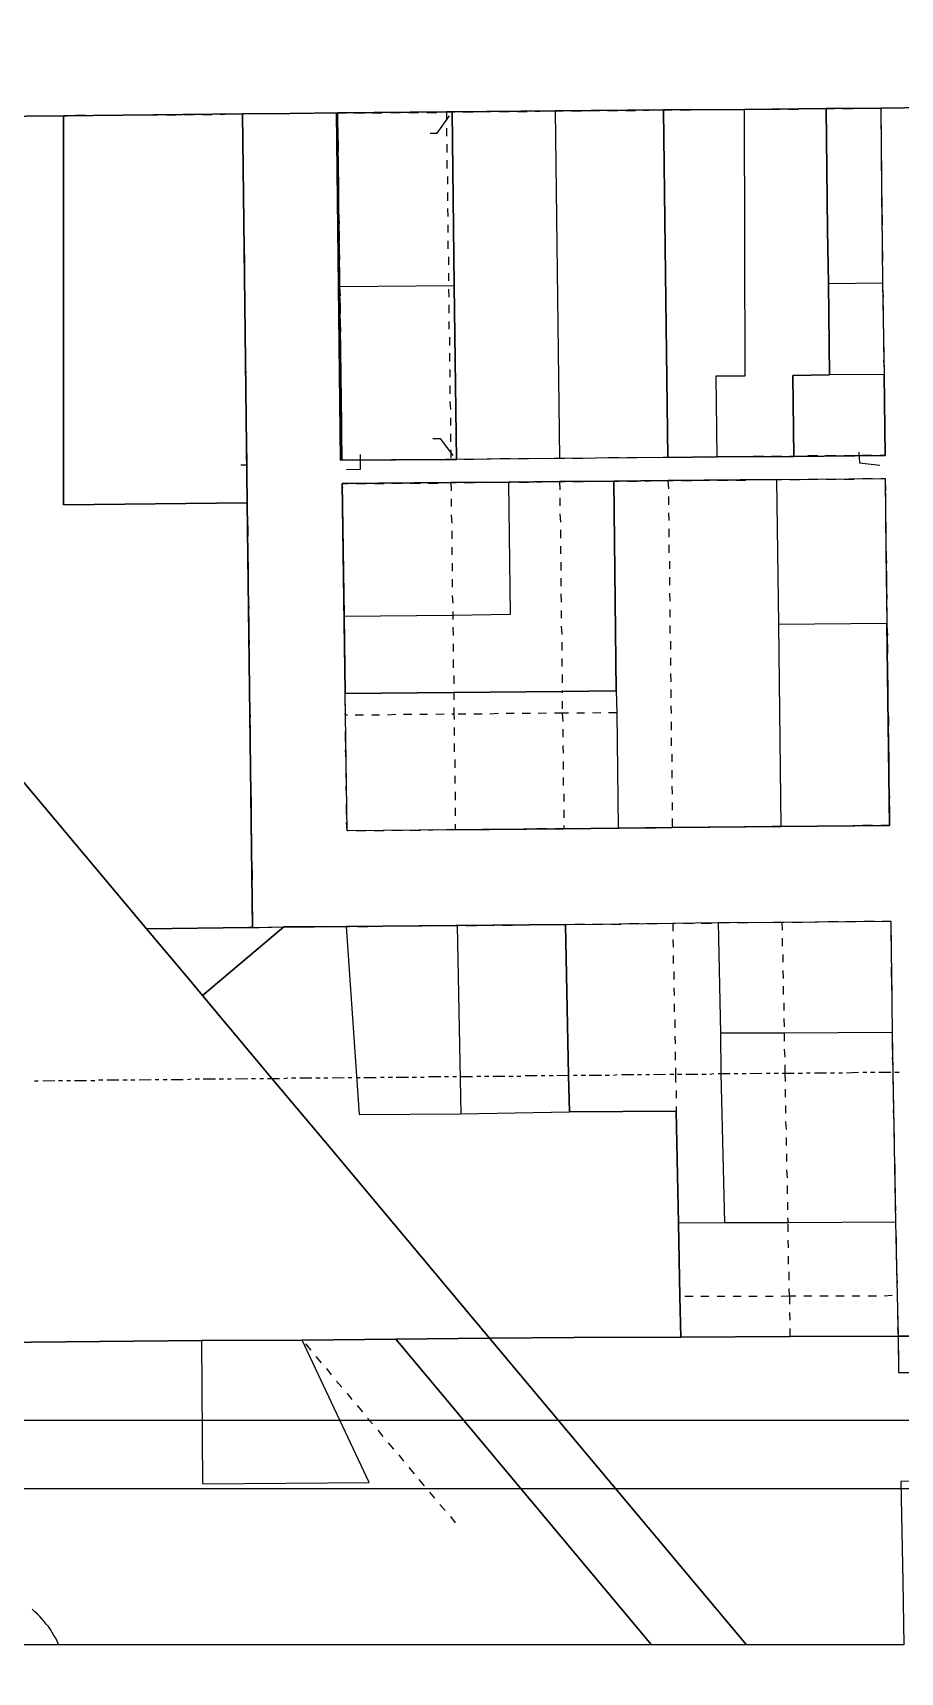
# Model space of a CAD drawing. Extents: x -8 to 2448, y 177 to 3185.
# Drawn here: x 1352 to 1783, y 716 to 1531 of the extents above; entities that cross this region are included whole.
import ezdxf

# ---------------------------------------------------------------- set-up
doc = ezdxf.new("R2010")
doc.units = 0
doc.layers.add('Cadastral_Map', color=7, linetype='CONTINUOUS')

msp = doc.modelspace()

# ---------------------------------------------------------------- linework, layer by layer
at = {"layer": 'Cadastral_Map', "color": 7}
for points in [[(103.92227, 1957.2105), (103.92227, 3073.2165), (2335.9709, 3073.2165), (2335.9709, 841.20452), (103.92227, 841.20452), (103.92227, 1957.2105)], [(1797.1592, 1494.248), (1773.3987, 1494.008), (1746.2781, 1493.768), (1705.7172, 1493.288), (1665.3963, 1493.048), (1611.3951, 1492.568), (1560.274, 1492.088), (1557.394, 1492.088), (1503.3928, 1491.608), (1479.6322, 1491.368), (1455.8717, 1491.128), (1366.8298, 1490.168), (1293.1482, 1489.448)], [(1505.0728, 1362.0073), (1504.3528, 1405.2075), (1503.3928, 1491.608), (1557.394, 1492.088), (1560.274, 1492.088), (1611.3951, 1492.568), (1665.3963, 1493.048), (1705.7172, 1493.288), (1746.2781, 1493.768), (1773.3987, 1494.008), (1774.3587, 1406.8876), (1775.0787, 1361.5273), (1775.5587, 1321.2071), (1730.1977, 1320.7271), (1692.0369, 1320.4871), (1667.5564, 1320.2471), (1613.5552, 1319.7671), (1562.4341, 1319.2871), (1559.554, 1319.2871), (1505.5528, 1318.8071), (1505.0728, 1362.0073)], [(1665.3963, 1493.048), (1611.3951, 1492.568), (1560.274, 1492.088)], [(1611.3951, 1492.568), (1613.5552, 1319.7671)], [(1705.7172, 1493.288), (1665.3963, 1493.048)], [(1665.3963, 1493.048), (1666.1163, 1424.8877), (1667.5564, 1320.2471)], [(1692.0369, 1320.4871), (1691.5569, 1360.8073), (1705.9572, 1360.8073), (1705.7172, 1493.288)], [(1746.2781, 1493.768), (1705.7172, 1493.288)], [(1746.2781, 1493.768), (1773.3987, 1494.008), (1774.3587, 1406.8876), (1775.0787, 1361.5273)], [(1746.2781, 1493.768), (1746.9981, 1433.5277), (1747.4781, 1406.6476)], [(1293.1482, 1489.448), (1366.8298, 1490.168), (1455.8717, 1491.128), (1456.8318, 1410.2476), (1458.2718, 1297.687), (1460.9118, 1086.4858), (1476.5122, 1086.7258), (1484.1923, 1086.7258), (1491.6325, 1086.7258), (1507.4729, 1086.9658), (1562.194, 1087.4458), (1562.6741, 1087.4458), (1616.6752, 1087.9258), (1669.9564, 1088.6458), (1692.5169, 1088.8858), (1724.1976, 1089.1259), (1778.4388, 1089.6059), (1779.1588, 1034.1656), (1779.3988, 1014.4855)], [(1293.1482, 1489.448), (1366.8298, 1490.168)], [(1366.8298, 1490.168), (1455.8717, 1491.128), (1456.8318, 1410.2476), (1458.2718, 1297.687)], [(1366.8298, 1490.168), (1366.8298, 1296.727), (1458.2718, 1297.687)], [(1559.554, 1319.2871), (1505.5528, 1318.8071), (1504.3528, 1405.2075), (1503.3928, 1491.608), (1557.394, 1492.088)], [(1549.2338, 1481.528), (1552.8339, 1481.528), (1558.834, 1490.168)], [(1560.274, 1492.088), (1557.394, 1492.088)], [(1557.394, 1492.088), (1557.394, 1488.008)], [(1560.274, 1492.088), (1561.234, 1405.6876), (1562.4341, 1319.2871)], [(1557.394, 1483.928), (1557.394, 1480.0879)], [(1557.634, 1476.0079), (1557.634, 1471.9279)], [(1557.634, 1468.0879), (1557.634, 1464.0079)], [(1557.874, 1459.9278), (1557.874, 1456.0878)], [(1557.874, 1452.0078), (1557.874, 1447.9278)], [(1557.874, 1444.0878), (1558.114, 1440.0077)], [(1558.114, 1435.9277), (1558.114, 1432.0877)], [(1558.114, 1428.0077), (1558.114, 1423.9276)], [(1558.354, 1420.0876), (1558.354, 1416.0076)], [(1558.354, 1411.9276), (1558.354, 1408.0876)], [(1504.3528, 1405.2075), (1561.234, 1405.6876)], [(1558.354, 1404.0075), (1558.594, 1399.9275)], [(1774.3587, 1406.8876), (1747.4781, 1406.6476)], [(1747.4781, 1406.6476), (1747.9581, 1361.2873)], [(1558.594, 1396.0875), (1558.594, 1392.0075)], [(1558.594, 1387.9275), (1558.594, 1384.0874)], [(1558.834, 1380.0074), (1558.834, 1375.9274)], [(1558.834, 1372.0874), (1558.834, 1368.0073)], [(1559.074, 1363.9273), (1559.074, 1360.0873)], [(1559.074, 1356.0073), (1559.074, 1351.9273)], [(1730.1977, 1320.7271), (1729.7177, 1361.0473), (1747.9581, 1361.2873)], [(1730.1977, 1320.7271), (1775.5587, 1321.2071), (1775.0787, 1361.5273)], [(1775.0787, 1361.5273), (1747.9581, 1361.2873)], [(1559.074, 1348.0872), (1559.314, 1344.0072)], [(1559.314, 1339.9272), (1559.314, 1336.0872)], [(1550.6738, 1329.6071), (1554.2739, 1329.6071), (1560.514, 1321.2071)], [(1559.314, 1332.0072), (1559.314, 1327.9271)], [(1507.7129, 1314.2471), (1514.673, 1314.4871), (1514.673, 1321.6871)], [(1559.554, 1324.0871), (1559.554, 1320.0071)], [(1762.5984, 1322.8871), (1762.8384, 1317.6071), (1772.9186, 1316.4071)], [(1458.0318, 1316.4071), (1455.1517, 1316.4071)], [(1562.4341, 1319.2871), (1559.554, 1319.2871)], [(1613.5552, 1319.7671), (1562.4341, 1319.2871)], [(1667.5564, 1320.2471), (1613.5552, 1319.7671)], [(1730.1977, 1320.7271), (1692.0369, 1320.4871), (1667.5564, 1320.2471)], [(1776.0387, 1273.6868), (1776.5187, 1237.6866), (1777.7188, 1137.1261), (1723.7176, 1136.6461), (1669.7164, 1136.1661), (1615.7152, 1135.4461), (1578.9944, 1135.2061), (1561.714, 1134.9661), (1507.9529, 1134.4861), (1507.2329, 1192.0864), (1505.5528, 1307.287), (1559.554, 1307.767), (1613.5552, 1308.247), (1640.6758, 1308.487), (1667.5564, 1308.727), (1721.5575, 1309.207), (1775.5587, 1309.687), (1776.0387, 1273.6868)], [(1505.5528, 1307.287), (1559.554, 1307.767)], [(1506.9929, 1202.8865), (1506.5128, 1241.2867), (1505.5528, 1307.287)], [(1588.3546, 1308.007), (1559.554, 1307.767)], [(1559.554, 1307.767), (1559.794, 1303.687)], [(1613.5552, 1308.247), (1588.3546, 1308.007)], [(1589.3146, 1242.2467), (1588.3546, 1307.527), (1588.3546, 1308.007)], [(1640.6758, 1308.487), (1613.5552, 1308.247)], [(1613.5552, 1308.247), (1613.7952, 1304.167)], [(1667.5564, 1308.727), (1640.6758, 1308.487)], [(1640.6758, 1308.487), (1641.8758, 1204.0865), (1642.1158, 1193.2864)], [(1721.5575, 1309.207), (1667.5564, 1308.727)], [(1667.5564, 1308.727), (1667.7964, 1304.647)], [(1721.5575, 1309.207), (1775.5587, 1309.687), (1776.5187, 1237.6866)], [(1721.5575, 1309.207), (1722.5175, 1237.2066)], [(1458.2718, 1297.687), (1460.9118, 1086.4858)], [(1559.794, 1299.607), (1559.794, 1295.767)], [(1613.7952, 1300.087), (1613.7952, 1296.247)], [(1667.7964, 1300.807), (1667.7964, 1296.727)], [(1559.794, 1291.6869), (1560.034, 1287.6069)], [(1613.7952, 1292.1669), (1614.0352, 1288.0869)], [(1667.7964, 1292.6469), (1668.0364, 1288.8069)], [(1560.034, 1283.7669), (1560.034, 1279.6869)], [(1614.0352, 1284.2469), (1614.0352, 1280.1669)], [(1668.0364, 1284.7269), (1668.0364, 1280.6469)], [(1560.034, 1275.6069), (1560.034, 1271.7668)], [(1614.0352, 1276.0869), (1614.0352, 1272.2468)], [(1668.0364, 1276.8069), (1668.0364, 1272.7268)], [(1560.274, 1267.6868), (1560.274, 1263.6068)], [(1614.2752, 1268.1668), (1614.2752, 1264.0868)], [(1668.2764, 1268.6468), (1668.2764, 1264.8068)], [(1560.274, 1259.7668), (1560.274, 1255.6867)], [(1614.2752, 1260.2468), (1614.2752, 1256.1667)], [(1668.2764, 1260.7268), (1668.2764, 1256.6468)], [(1560.274, 1251.6067), (1560.514, 1247.7667)], [(1614.2752, 1252.3267), (1614.5152, 1248.2467)], [(1668.2764, 1252.8067), (1668.5164, 1248.7267)], [(1506.5128, 1241.2867), (1560.514, 1241.7667), (1589.3146, 1242.2467)], [(1560.514, 1243.6867), (1560.514, 1241.7667), (1560.514, 1239.6067)], [(1614.5152, 1244.1667), (1614.5152, 1240.3267)], [(1668.5164, 1244.6467), (1668.5164, 1240.8067)], [(1560.514, 1235.7666), (1560.754, 1231.6866)], [(1614.5152, 1236.2466), (1614.7552, 1232.1666)], [(1668.5164, 1236.7266), (1668.5164, 1232.6466)], [(1776.5187, 1237.6866), (1722.5175, 1237.2066)], [(1722.5175, 1237.2066), (1723.7176, 1136.6461)], [(1723.7176, 1136.6461), (1777.7188, 1137.1261), (1776.5187, 1237.6866)], [(1560.754, 1227.6066), (1560.754, 1223.7666)], [(1614.7552, 1228.3266), (1614.7552, 1224.2466)], [(1668.7564, 1228.8066), (1668.7564, 1224.7266)], [(1560.754, 1219.6866), (1560.754, 1215.6065)], [(1614.7552, 1220.1666), (1614.7552, 1216.3265)], [(1668.7564, 1220.6466), (1668.7564, 1216.8065)], [(1560.994, 1211.7665), (1560.994, 1207.6865)], [(1614.9952, 1212.2465), (1614.9952, 1208.1665)], [(1668.7564, 1212.7265), (1668.9964, 1208.6465)], [(1560.994, 1203.3665), (1506.9929, 1202.8865)], [(1507.2329, 1192.0864), (1506.9929, 1202.8865)], [(1614.9952, 1203.8465), (1560.994, 1203.3665)], [(1560.994, 1203.6065), (1560.994, 1203.3665)], [(1560.994, 1203.3665), (1560.994, 1199.7664)], [(1614.9952, 1204.3265), (1614.9952, 1203.8465)], [(1641.8758, 1204.0865), (1614.9952, 1203.8465)], [(1614.9952, 1203.8465), (1614.9952, 1203.1265)], [(1614.9952, 1199.0464), (1614.9952, 1195.2064)], [(1668.9964, 1204.8065), (1668.9964, 1200.7265)], [(1561.714, 1134.9661), (1507.9529, 1134.4861), (1507.2329, 1192.0864)], [(1508.1929, 1192.0864), (1507.2329, 1192.0864)], [(1516.1131, 1192.0864), (1512.033, 1192.0864)], [(1524.0332, 1192.0864), (1520.1931, 1192.0864)], [(1532.1934, 1192.3264), (1528.1133, 1192.0864)], [(1540.1136, 1192.3264), (1536.0335, 1192.3264)], [(1548.0337, 1192.3264), (1544.1937, 1192.3264)], [(1556.1939, 1192.5664), (1552.1138, 1192.3264)], [(1560.994, 1192.5664), (1560.034, 1192.5664)], [(1560.994, 1195.9264), (1560.994, 1192.5664)], [(1560.994, 1192.5664), (1561.234, 1189.9264)], [(1566.9942, 1192.5664), (1563.1541, 1192.5664)], [(1575.1543, 1192.5664), (1571.0742, 1192.5664)], [(1583.0745, 1192.8064), (1578.9944, 1192.5664)], [(1590.9947, 1192.8064), (1587.1546, 1192.8064)], [(1599.1549, 1192.8064), (1595.0748, 1192.8064)], [(1607.075, 1193.0464), (1602.9949, 1192.8064)], [(1614.9952, 1193.0464), (1611.1551, 1193.0464)], [(1614.9952, 1193.0464), (1615.2352, 1188.9664)], [(1618.1153, 1193.0464), (1614.9952, 1193.0464)], [(1626.0354, 1193.0464), (1622.1954, 1193.0464)], [(1634.1956, 1193.2864), (1630.1155, 1193.0464)], [(1642.1158, 1193.2864), (1638.0357, 1193.2864)], [(1642.1158, 1193.2864), (1642.8358, 1135.9261)], [(1668.9964, 1196.6464), (1669.2364, 1192.8064)], [(1561.234, 1185.8464), (1561.234, 1182.0063)], [(1615.2352, 1185.1264), (1615.2352, 1181.0463)], [(1669.2364, 1188.7264), (1669.2364, 1184.6464)], [(1561.234, 1177.9263), (1561.234, 1173.8463)], [(1615.2352, 1176.9663), (1615.4752, 1173.1263)], [(1669.2364, 1180.8063), (1669.2364, 1176.7263)], [(1337.0691, 1170.7263), (1408.1107, 1085.7658)], [(1561.474, 1170.0063), (1561.474, 1165.9263)], [(1615.4752, 1169.0463), (1615.4752, 1164.9663)], [(1669.4764, 1172.6463), (1669.4764, 1168.8063)], [(1561.474, 1161.8462), (1561.474, 1158.0062)], [(1615.4752, 1161.1262), (1615.4752, 1157.0462)], [(1669.4764, 1164.7263), (1669.4764, 1160.6462)], [(1561.714, 1153.9262), (1561.714, 1149.8462)], [(1615.7152, 1152.9662), (1615.7152, 1149.1262)], [(1669.4764, 1156.8062), (1669.7164, 1152.7262)], [(1561.714, 1146.0062), (1561.714, 1141.9261)], [(1615.7152, 1145.0462), (1615.7152, 1140.9661)], [(1669.7164, 1148.6462), (1669.7164, 1144.8062)], [(1561.714, 1137.8461), (1561.714, 1134.9661)], [(1561.714, 1134.9661), (1578.9944, 1135.2061), (1615.7152, 1135.4461)], [(1615.7152, 1137.1261), (1615.7152, 1135.4461)], [(1615.7152, 1135.4461), (1642.8358, 1135.9261)], [(1642.8358, 1135.9261), (1669.7164, 1136.1661)], [(1669.7164, 1140.7261), (1669.7164, 1136.6461)], [(1669.7164, 1136.1661), (1723.7176, 1136.6461)], [(1408.1107, 1085.7658), (1458.9918, 1086.4858), (1460.9118, 1086.4858)], [(1408.1107, 1085.7658), (1429.7112, 1060.3257)], [(1476.5122, 1086.7258), (1435.9513, 1052.6457)], [(1460.9118, 1086.4858), (1476.5122, 1086.7258)], [(1484.1923, 1086.7258), (1476.5122, 1086.7258)], [(1491.6325, 1086.7258), (1484.1923, 1086.7258)], [(1507.4729, 1086.9658), (1491.6325, 1086.7258)], [(1507.4729, 1086.9658), (1562.194, 1087.4458)], [(1507.4729, 1086.9658), (1513.953, 993.36533), (1564.5941, 993.84533)], [(1562.194, 1087.4458), (1562.6741, 1087.4458)], [(1562.6741, 1087.4458), (1616.6752, 1087.9258)], [(1562.6741, 1087.4458), (1564.5941, 993.84533), (1618.5953, 994.80534)], [(1616.6752, 1087.9258), (1669.9564, 1088.6458)], [(1616.6752, 1087.9258), (1618.1153, 1012.8054)], [(1669.9564, 1088.6458), (1692.5169, 1088.8858)], [(1669.9564, 1088.6458), (1669.9564, 1084.5658)], [(1692.5169, 1088.8858), (1724.1976, 1089.1259)], [(1692.5169, 1088.8858), (1693.7169, 1033.9256)], [(1724.1976, 1089.1259), (1778.4388, 1089.6059), (1779.1588, 1034.1656)], [(1724.1976, 1089.1259), (1724.4376, 1085.0458)], [(1669.9564, 1080.4858), (1670.1964, 1076.6458)], [(1724.4376, 1081.2058), (1724.4376, 1077.1258)], [(1670.1964, 1072.5658), (1670.1964, 1068.4857)], [(1724.6776, 1073.0458), (1724.6776, 1069.2057)], [(1429.7112, 1060.3257), (1435.9513, 1052.6457)], [(1670.4364, 1064.6457), (1670.4364, 1060.5657)], [(1724.6776, 1065.1257), (1724.9176, 1061.0457)], [(1435.9513, 1052.6457), (1448.6716, 1037.5256)], [(1670.4364, 1056.4857), (1670.6764, 1052.6457)], [(1724.9176, 1057.2057), (1724.9176, 1053.1257)], [(1670.6764, 1048.5656), (1670.6764, 1044.4856)], [(1725.1576, 1049.0456), (1725.1576, 1045.2056)], [(1448.6716, 1037.5256), (1470.5121, 1011.3654)], [(1670.9164, 1040.6456), (1670.9164, 1036.5656)], [(1725.1576, 1041.1256), (1725.3976, 1037.0456)], [(1670.9164, 1032.4855), (1671.1564, 1028.6455)], [(1693.7169, 1033.9256), (1693.9569, 1013.7654)], [(1725.3976, 1033.9256), (1693.7169, 1033.9256)], [(1779.1588, 1034.1656), (1725.3976, 1033.9256)], [(1725.3976, 1033.9256), (1725.3976, 1029.8455)], [(1779.1588, 1034.1656), (1779.3988, 1014.4855)], [(1671.1564, 1024.5655), (1671.1564, 1020.4855)], [(1725.3976, 1026.0055), (1725.6376, 1021.9255)], [(1470.5121, 1011.3654), (1497.1526, 979.68526)], [(1618.1153, 1012.8054), (1618.5953, 994.80534)], [(1671.3964, 1016.6455), (1671.3964, 1013.5254)], [(1671.3964, 1013.5254), (1671.3964, 1009.4454)], [(1693.9569, 1013.7654), (1695.637, 939.60504)], [(1725.6376, 1018.0855), (1725.6376, 1014.0054)], [(1725.6376, 1014.0054), (1725.8776, 1009.9254)], [(1779.3988, 1014.4855), (1780.8388, 939.84505)], [(1779.3988, 1014.4855), (1780.8388, 939.84505), (1781.5588, 903.36485), (1782.0388, 883.20474), (1782.2789, 865.20464), (1806.0394, 865.20464), (1906.3616, 865.68465), (1994.4435, 866.16465), (1996.1235, 762.00409), (1996.6035, 729.60392)], [(1671.6364, 1005.3654), (1671.6364, 1001.5254)], [(1725.8776, 1006.0854), (1725.8776, 1002.0054)], [(1671.6364, 995.04534), (1618.5953, 994.80534)], [(1671.6364, 997.44535), (1671.6364, 995.04534)], [(1671.6364, 995.04534), (1672.8365, 939.36504)], [(1726.1176, 997.92536), (1726.1176, 994.08534)], [(1726.1176, 990.00531), (1726.3576, 985.92529)], [(1497.1526, 979.68526), (1578.7544, 882.24474), (1706.6772, 729.60392)], [(1726.3576, 982.08527), (1726.3576, 978.00525)], [(1726.5976, 973.92523), (1726.5976, 970.08521)], [(1726.5976, 966.00519), (1726.8376, 961.92516)], [(1726.8376, 958.08514), (1726.8376, 954.00512)], [(1727.0776, 949.9251), (1727.0776, 946.08508)], [(1695.637, 939.60504), (1672.8365, 939.36504)], [(1672.8365, 939.36504), (1673.5565, 902.88485)], [(1780.8388, 939.84505), (1727.3177, 939.60504), (1695.637, 939.60504)], [(1727.0776, 942.00506), (1727.3177, 939.60504)], [(1727.3177, 935.04502), (1727.3177, 939.12504)], [(1780.8388, 939.84505), (1781.5588, 903.36485)], [(1727.5577, 927.12498), (1727.3177, 930.965)], [(1727.5577, 918.96493), (1727.5577, 923.04495)], [(1727.7977, 911.04489), (1727.7977, 915.12491)], [(1728.0377, 903.12485), (1727.7977, 906.96487)], [(1673.5565, 902.88485), (1674.0365, 882.72474)], [(1680.0366, 902.88485), (1675.9565, 902.88485)], [(1687.9568, 902.88485), (1683.8767, 902.88485)], [(1695.877, 902.88485), (1692.0369, 902.88485)], [(1704.0371, 902.88485), (1699.9571, 902.88485)], [(1711.9573, 902.88485), (1707.8772, 902.88485)], [(1719.8775, 902.88485), (1716.0374, 902.88485)], [(1728.0377, 903.12485), (1723.9576, 902.88485)], [(1731.1577, 903.12485), (1728.0377, 903.12485)], [(1728.0377, 903.12485), (1728.0377, 899.04483)], [(1739.0779, 903.12485), (1735.2378, 903.12485)], [(1747.2381, 903.12485), (1743.158, 903.12485)], [(1755.1583, 903.12485), (1751.0782, 903.12485)], [(1763.0784, 903.12485), (1759.2384, 903.12485)], [(1771.2386, 903.12485), (1767.1585, 903.12485)], [(1779.1588, 903.36485), (1775.0787, 903.12485)], [(1781.5588, 903.36485), (1782.0388, 883.20474)], [(1728.0377, 894.9648), (1728.2777, 891.12478)], [(1333.7091, 880.08472), (1435.7113, 881.04473), (1485.6324, 881.28473), (1532.1934, 881.76473), (1659.3962, 729.60392), (1141.2249, 729.60392)], [(1435.7113, 881.04473), (1333.7091, 880.08472)], [(1485.6324, 881.28473), (1435.7113, 881.04473)], [(1436.1913, 809.76435), (1435.7113, 881.04473)], [(1436.1913, 809.76435), (1518.9931, 810.48435), (1485.6324, 881.28473)], [(1532.1934, 881.76473), (1485.6324, 881.28473)], [(1578.7544, 882.24474), (1532.1934, 881.76473)], [(1532.1934, 881.76473), (1659.3962, 729.60392)], [(1620.7553, 882.48474), (1578.7544, 882.24474)], [(1674.0365, 882.72474), (1620.7553, 882.48474)], [(1728.2777, 882.96474), (1674.0365, 882.72474)], [(1728.2777, 887.04476), (1728.2777, 882.96474)], [(1782.0388, 883.20474), (1728.2777, 882.96474)], [(1782.0388, 883.20474), (1785.8789, 883.20474)], [(1487.3124, 879.36472), (1489.9525, 876.2447)], [(1492.3525, 873.12469), (1494.9926, 870.00467)], [(1497.6326, 867.12465), (1500.0327, 864.00464)], [(1502.6728, 860.88462), (1505.3128, 857.7646)], [(1507.9529, 854.64459), (1510.3529, 851.76457)], [(1512.993, 848.64456), (1515.633, 845.52454)], [(1518.0331, 842.40452), (1520.6731, 839.52451)], [(1523.3132, 836.40449), (1525.7133, 833.28447)], [(1528.3533, 830.16446), (1530.9934, 827.04444)], [(1533.6334, 824.16442), (1536.0335, 821.04441)], [(1538.6735, 817.92439), (1541.3136, 814.80437)], [(104.40228, 807.36433), (2335.2509, 807.36433), (2335.2509, 223.9212), (104.40228, 223.9212), (104.40228, 807.36433), (104.40228, 807.36433)], [(1543.7137, 811.92436), (1546.3537, 808.80434)], [(1548.9938, 805.68432), (1551.3938, 802.56431)], [(1554.0339, 799.44429), (1556.6739, 796.56428)], [(1559.314, 793.44426), (1561.714, 790.32424)], [(1364.4297, 729.60392), (1364.4297, 729.84392), (1363.7097, 731.52393), (1362.9897, 732.96393), (1362.0297, 734.40394), (1361.3097, 735.84395), (1360.3497, 737.28396), (1359.3896, 738.72397), (1358.1896, 739.92397), (1357.2296, 741.36398), (1356.0296, 742.56399), (1355.0695, 743.76399), (1353.8695, 744.964), (1352.6695, 746.16401), (1351.2295, 747.36401)]]:
    msp.add_lwpolyline(points, dxfattribs=at)
at = {"layer": 'Cadastral_Map', "color": 1}
for points in [[(1797.1592, 1494.248), (1773.3987, 1494.008), (1746.2781, 1493.768), (1705.7172, 1493.288), (1665.3963, 1493.048), (1611.3951, 1492.568), (1560.274, 1492.088), (1557.394, 1492.088), (1503.3928, 1491.608), (1479.6322, 1491.368), (1455.8717, 1491.128), (1366.8298, 1490.168), (1293.1482, 1489.448)], [(1805.7994, 883.20474), (1782.0388, 883.20474), (1728.2777, 882.96474), (1674.0365, 882.72474), (1673.5565, 902.88485), (1672.8365, 939.36504), (1671.6364, 995.04534), (1618.5953, 994.80534), (1618.1153, 1012.8054), (1616.6752, 1087.9258), (1562.6741, 1087.4458), (1562.194, 1087.4458), (1507.4729, 1086.9658), (1491.6325, 1086.7258), (1484.1923, 1086.7258), (1476.5122, 1086.7258), (1435.9513, 1052.6457), (1429.7112, 1060.3257), (1408.1107, 1085.7658), (1458.9918, 1086.4858), (1460.9118, 1086.4858), (1458.2718, 1297.687), (1456.8318, 1410.2476), (1455.8717, 1491.128), (1479.6322, 1491.368), (1502.6728, 1491.608), (1502.6728, 1491.608), (1502.6728, 1491.608), (1503.6328, 1405.2075), (1504.5928, 1318.8071), (1559.554, 1319.2871), (1562.4341, 1319.2871), (1561.234, 1405.6876), (1560.274, 1492.088), (1611.3951, 1492.568), (1665.3963, 1493.048), (1666.1163, 1424.8877), (1667.5564, 1320.2471), (1692.0369, 1320.4871), (1730.1977, 1320.7271), (1729.7177, 1361.0473), (1747.9581, 1361.2873), (1747.4781, 1406.6476), (1746.9981, 1433.5277), (1746.2781, 1493.768), (1773.3987, 1494.008), (1797.1592, 1494.248)], [(1337.0691, 1170.7263), (1408.1107, 1085.7658), (1429.7112, 1060.3257), (1435.9513, 1052.6457), (1448.6716, 1037.5256), (1470.5121, 1011.3654), (1497.1526, 979.68526), (1578.7544, 882.24474), (1532.1934, 881.76473), (1485.6324, 881.28473), (1435.7113, 881.04473), (1333.7091, 880.08472)], [(1428.5111, 1010.8854), (1430.4312, 1011.1254)], [(1432.3512, 1011.1254), (1434.5113, 1011.1254)], [(1436.4313, 1011.1254), (1442.4314, 1011.1254)], [(1444.3515, 1011.1254), (1446.5115, 1011.1254)], [(1448.4316, 1011.1254), (1450.3516, 1011.1254)], [(1452.5117, 1011.1254), (1458.5118, 1011.3654)], [(1460.4318, 1011.3654), (1462.3519, 1011.3654)], [(1464.5119, 1011.3654), (1466.432, 1011.3654)], [(1468.352, 1011.3654), (1474.3521, 1011.3654)], [(1476.5122, 1011.3654), (1478.4322, 1011.6054)], [(1480.3523, 1011.6054), (1482.5123, 1011.6054)], [(1484.4324, 1011.6054), (1490.4325, 1011.6054)], [(1492.3525, 1011.6054), (1494.5126, 1011.6054)], [(1496.4326, 1011.6054), (1498.3527, 1011.6054)], [(1500.5127, 1011.6054), (1506.5128, 1011.8454)], [(1508.4329, 1011.8454), (1510.3529, 1011.8454)], [(1512.513, 1011.8454), (1514.433, 1011.8454)], [(1516.3531, 1011.8454), (1522.3532, 1011.8454)], [(1524.5132, 1012.0854), (1526.4333, 1012.0854)], [(1528.3533, 1012.0854), (1530.5134, 1012.0854)], [(1532.4334, 1012.0854), (1538.4335, 1012.0854)], [(1540.3536, 1012.0854), (1542.5136, 1012.0854)], [(1544.4337, 1012.0854), (1546.3537, 1012.0854)], [(1548.5138, 1012.3254), (1554.5139, 1012.3254)], [(1556.4339, 1012.3254), (1558.354, 1012.3254)], [(1560.514, 1012.3254), (1562.4341, 1012.3254)], [(1564.3541, 1012.3254), (1570.3542, 1012.3254)], [(1572.5143, 1012.5654), (1574.4343, 1012.5654)], [(1576.3544, 1012.5654), (1578.5144, 1012.5654)], [(1580.4345, 1012.5654), (1586.4346, 1012.5654)], [(1588.3546, 1012.5654), (1590.5147, 1012.5654)], [(1592.4347, 1012.5654), (1594.3548, 1012.5654)], [(1596.5148, 1012.8054), (1602.5149, 1012.8054)], [(1604.435, 1012.8054), (1606.355, 1012.8054)], [(1608.5151, 1012.8054), (1610.4351, 1012.8054)], [(1612.3551, 1012.8054), (1618.3553, 1013.0454)], [(1620.5153, 1013.0454), (1622.4354, 1013.0454)], [(1624.3554, 1013.0454), (1626.5155, 1013.0454)], [(1628.4355, 1013.0454), (1634.4356, 1013.0454)], [(1636.3557, 1013.0454), (1638.5157, 1013.0454)], [(1640.4358, 1013.0454), (1642.3558, 1013.2854)], [(1644.5158, 1013.2854), (1650.516, 1013.2854)], [(1652.436, 1013.2854), (1654.3561, 1013.2854)], [(1656.5161, 1013.2854), (1658.4362, 1013.2854)], [(1660.3562, 1013.2854), (1666.3563, 1013.5254)], [(1668.5164, 1013.5254), (1670.4364, 1013.5254)], [(1672.3565, 1013.5254), (1674.5165, 1013.5254)], [(1676.4365, 1013.5254), (1682.4367, 1013.5254)], [(1684.3567, 1013.5254), (1686.5168, 1013.5254)], [(1688.4368, 1013.5254), (1690.3568, 1013.7654)], [(1692.5169, 1013.7654), (1698.517, 1013.7654)], [(1700.4371, 1013.7654), (1702.3571, 1013.7654)], [(1704.5172, 1013.7654), (1706.4372, 1013.7654)], [(1708.3572, 1013.7654), (1714.3574, 1014.0054)], [(1716.5174, 1014.0054), (1718.4375, 1014.0054)], [(1720.3575, 1014.0054), (1722.5175, 1014.0054)], [(1724.4376, 1014.0054), (1730.4377, 1014.0054)], [(1732.3578, 1014.0054), (1734.5178, 1014.0054)], [(1736.4379, 1014.2454), (1738.3579, 1014.2454)], [(1740.5179, 1014.2454), (1746.5181, 1014.2454)], [(1748.4381, 1014.2454), (1750.3582, 1014.2454)], [(1752.5182, 1014.2454), (1754.4382, 1014.2454)], [(1756.3583, 1014.2454), (1762.3584, 1014.4855)], [(1764.5185, 1014.4855), (1766.4385, 1014.4855)], [(1768.3585, 1014.4855), (1770.5186, 1014.4855)], [(1772.4386, 1014.4855), (1778.4388, 1014.4855)], [(1780.3588, 1014.4855), (1782.5189, 1014.4855)], [(1352.4295, 1010.1654), (1354.3495, 1010.1654)], [(1356.5096, 1010.1654), (1362.5097, 1010.4054)], [(1364.4297, 1010.4054), (1366.3498, 1010.4054)], [(1368.5098, 1010.4054), (1370.4299, 1010.4054)], [(1372.3499, 1010.4054), (1378.35, 1010.4054)], [(1380.5101, 1010.4054), (1382.4301, 1010.4054)], [(1384.3502, 1010.6454), (1386.5102, 1010.6454)], [(1388.4303, 1010.6454), (1394.4304, 1010.6454)], [(1396.3504, 1010.6454), (1398.5105, 1010.6454)], [(1400.4305, 1010.6454), (1402.3506, 1010.6454)], [(1404.5106, 1010.6454), (1410.5107, 1010.8854)], [(1412.4308, 1010.8854), (1414.3508, 1010.8854)], [(1416.5109, 1010.8854), (1418.4309, 1010.8854)], [(1420.351, 1010.8854), (1426.3511, 1010.8854)], [(1333.7091, 880.08472), (1435.7113, 881.04473), (1485.6324, 881.28473), (1532.1934, 881.76473), (1659.3962, 729.60392), (1141.2249, 729.60392)]]:
    msp.add_lwpolyline(points, dxfattribs=at)
at = {"layer": 'Cadastral_Map', "color": 2}
for points in [[(1574.6743, 1492.088), (1579.4744, 1492.328)], [(1583.5545, 1492.328), (1588.5946, 1492.328)], [(1592.6747, 1492.328), (1597.4748, 1492.328)], [(1601.5549, 1492.328), (1606.595, 1492.568)], [(1610.6751, 1492.568), (1611.3951, 1492.568), (1615.4752, 1492.568)], [(1619.5553, 1492.568), (1624.5954, 1492.568)], [(1628.6755, 1492.568), (1633.4756, 1492.808)], [(1637.5557, 1492.808), (1642.5958, 1492.808)], [(1646.6759, 1492.808), (1651.476, 1492.808)], [(1655.5561, 1492.808), (1660.5962, 1493.048)], [(1664.4363, 1493.048), (1665.3963, 1493.048), (1669.4764, 1493.048)], [(1673.5565, 1493.048), (1678.5966, 1493.048)], [(1682.4367, 1493.288), (1687.4768, 1493.288)], [(1691.5569, 1493.288), (1696.597, 1493.288)], [(1700.4371, 1493.288), (1705.4772, 1493.288)], [(1709.5573, 1493.528), (1714.5974, 1493.528)], [(1718.4375, 1493.528), (1723.4776, 1493.528)], [(1727.5577, 1493.528), (1732.5978, 1493.528)], [(1736.4379, 1493.768), (1741.478, 1493.768)], [(1745.5581, 1493.768), (1746.2781, 1493.768), (1750.5982, 1493.768)], [(1754.4382, 1493.768), (1759.4784, 1493.768)], [(1763.5584, 1494.008), (1768.5986, 1494.008)], [(1772.4386, 1494.008), (1773.3987, 1494.008), (1773.3987, 1489.928)], [(1354.8295, 1490.168), (1359.8696, 1490.168)], [(1363.9497, 1490.168), (1366.8298, 1490.168), (1368.7498, 1490.168)], [(1372.8299, 1490.408), (1377.87, 1490.408)], [(1381.9501, 1490.408), (1386.7502, 1490.408)], [(1390.8303, 1490.408), (1395.8704, 1490.408)], [(1399.9505, 1490.648), (1404.7506, 1490.648)], [(1408.8307, 1490.648), (1413.8708, 1490.648)], [(1417.9509, 1490.648), (1422.751, 1490.648)], [(1426.8311, 1490.888), (1431.8712, 1490.888)], [(1435.9513, 1490.888), (1440.7514, 1490.888)], [(1444.8315, 1490.888), (1449.8716, 1491.128)], [(1453.9517, 1491.128), (1455.8717, 1491.128), (1455.8717, 1488.008)], [(1455.8717, 1484.168), (1455.8717, 1479.1279)], [(1503.3928, 1490.648), (1503.3928, 1491.608), (1507.4729, 1491.608)], [(1503.3928, 1481.768), (1503.3928, 1486.808)], [(1511.553, 1491.608), (1516.5931, 1491.608)], [(1520.6731, 1491.608), (1525.4733, 1491.608)], [(1529.5533, 1491.848), (1534.5934, 1491.848)], [(1538.6735, 1491.848), (1543.4736, 1491.848)], [(1547.5537, 1491.848), (1552.5938, 1491.848)], [(1556.6739, 1492.088), (1557.394, 1492.088), (1560.274, 1492.088), (1561.474, 1492.088)], [(1565.5541, 1492.088), (1570.5942, 1492.088)], [(1773.3987, 1485.848), (1773.6387, 1480.808)], [(1503.6328, 1472.6479), (1503.6328, 1477.6879)], [(1773.6387, 1476.7279), (1773.6387, 1471.9279)], [(1456.1117, 1475.0479), (1456.1117, 1470.0079)], [(1503.6328, 1463.7679), (1503.6328, 1468.8079)], [(1773.6387, 1467.8479), (1773.6387, 1462.8079)], [(1456.1117, 1466.1679), (1456.1117, 1461.1278)], [(1503.8728, 1454.6478), (1503.8728, 1459.6878)], [(1456.3517, 1457.0478), (1456.3517, 1452.0078)], [(1773.8787, 1458.7278), (1773.8787, 1453.9278)], [(1456.3517, 1448.1678), (1456.3517, 1443.1278)], [(1503.8728, 1445.7678), (1503.8728, 1450.8078)], [(1773.8787, 1449.8478), (1773.8787, 1444.8078)], [(1456.5918, 1439.0477), (1456.5918, 1434.0077)], [(1504.1128, 1436.6477), (1503.8728, 1441.6877)], [(1774.1187, 1440.7277), (1774.1187, 1435.9277)], [(1456.5918, 1430.1677), (1456.5918, 1425.1277)], [(1504.1128, 1427.7677), (1504.1128, 1432.8077)], [(1774.1187, 1431.8477), (1774.1187, 1426.8077)], [(1456.8318, 1421.0476), (1456.8318, 1416.0076)], [(1504.3528, 1418.6476), (1504.1128, 1423.6876)], [(1774.3587, 1422.7276), (1774.3587, 1417.9276)], [(1456.8318, 1412.1676), (1456.8318, 1410.2476), (1456.8318, 1407.1276)], [(1504.3528, 1409.7676), (1504.3528, 1414.8076)], [(1774.3587, 1413.8476), (1774.3587, 1408.8076)], [(1456.8318, 1403.0475), (1457.0718, 1398.0075)], [(1504.5928, 1400.6475), (1504.3528, 1405.2075), (1504.3528, 1405.6876)], [(1774.3587, 1404.7275), (1774.5987, 1399.9275)], [(1504.5928, 1391.7675), (1504.5928, 1396.8075)], [(1774.5987, 1395.8475), (1774.5987, 1390.8075)], [(1457.0718, 1394.1675), (1457.0718, 1389.1275)], [(1504.8328, 1382.6474), (1504.5928, 1387.6875)], [(1774.5987, 1386.7274), (1774.8387, 1381.9274)], [(1457.0718, 1385.0474), (1457.3118, 1380.0074)], [(1504.8328, 1373.7674), (1504.8328, 1378.8074)], [(1457.3118, 1376.1674), (1457.3118, 1371.1274)], [(1774.8387, 1377.8474), (1774.8387, 1372.8074)], [(1457.3118, 1367.0473), (1457.5518, 1362.0073)], [(1504.8328, 1364.6473), (1504.8328, 1369.6874)], [(1774.8387, 1368.7274), (1775.0787, 1363.9273)], [(1457.5518, 1358.1673), (1457.5518, 1353.1273)], [(1505.0728, 1355.7673), (1505.0728, 1360.8073)], [(1775.0787, 1359.8473), (1775.0787, 1354.8073)], [(1457.5518, 1349.0472), (1457.7918, 1344.0072)], [(1505.0728, 1346.6472), (1505.0728, 1351.6873)], [(1775.0787, 1350.7273), (1775.3187, 1345.9272)], [(1457.7918, 1340.1672), (1457.7918, 1335.1272)], [(1505.3128, 1337.7672), (1505.3128, 1342.8072)], [(1775.3187, 1341.8472), (1775.3187, 1336.8072)], [(1457.7918, 1331.0471), (1457.7918, 1326.0071)], [(1505.3128, 1328.6471), (1505.3128, 1333.6872)], [(1775.3187, 1332.7272), (1775.3187, 1327.9271)], [(1458.0318, 1322.1671), (1458.0318, 1317.1271)], [(1505.5528, 1319.7671), (1505.5528, 1324.8071)], [(1742.198, 1320.9671), (1737.1579, 1320.9671)], [(1751.0782, 1320.9671), (1746.0381, 1320.9671)], [(1760.1984, 1320.9671), (1755.1583, 1320.9671)], [(1769.0786, 1321.2071), (1764.0385, 1321.2071)], [(1775.5587, 1323.8471), (1775.5587, 1321.2071), (1773.1587, 1321.2071)], [(1458.0318, 1313.0471), (1458.0318, 1308.007)], [(1508.1929, 1318.8071), (1505.5528, 1318.8071)], [(1517.0731, 1318.8071), (1512.033, 1318.8071)], [(1526.1933, 1318.8071), (1521.1532, 1318.8071)], [(1535.0735, 1319.0471), (1530.0334, 1319.0471)], [(1544.1937, 1319.0471), (1539.1536, 1319.0471)], [(1553.0739, 1319.0471), (1548.0337, 1319.0471)], [(1562.194, 1319.2871), (1559.554, 1319.2871), (1557.1539, 1319.2871)], [(1571.0742, 1319.2871), (1566.0341, 1319.2871)], [(1580.1944, 1319.5271), (1575.1543, 1319.2871)], [(1589.0746, 1319.5271), (1584.0345, 1319.5271)], [(1598.1948, 1319.5271), (1593.1547, 1319.5271)], [(1607.075, 1319.7671), (1602.0349, 1319.5271)], [(1616.1952, 1319.7671), (1613.5552, 1319.7671), (1611.1551, 1319.7671)], [(1625.0754, 1319.7671), (1620.0353, 1319.7671)], [(1634.1956, 1320.0071), (1629.1555, 1319.7671)], [(1643.0758, 1320.0071), (1638.0357, 1320.0071)], [(1652.196, 1320.0071), (1647.1559, 1320.0071)], [(1661.0762, 1320.2471), (1656.0361, 1320.0071)], [(1670.1964, 1320.2471), (1667.5564, 1320.2471), (1665.1563, 1320.2471)], [(1679.0766, 1320.2471), (1674.0365, 1320.2471)], [(1688.1968, 1320.4871), (1683.1567, 1320.2471)], [(1697.077, 1320.4871), (1692.0369, 1320.4871), (1692.0369, 1320.4871)], [(1706.1972, 1320.4871), (1701.1571, 1320.4871)], [(1715.0774, 1320.7271), (1710.0373, 1320.7271)], [(1724.1976, 1320.7271), (1719.1575, 1320.7271)], [(1733.0778, 1320.7271), (1730.1977, 1320.7271), (1728.0377, 1320.7271)], [(1505.7928, 1304.887), (1505.5528, 1307.287), (1508.4329, 1307.287)], [(1512.273, 1307.287), (1517.3131, 1307.287)], [(1521.3932, 1307.287), (1526.4333, 1307.287)], [(1530.2734, 1307.527), (1535.3135, 1307.527)], [(1539.3936, 1307.527), (1544.4337, 1307.527)], [(1548.2738, 1307.527), (1553.3139, 1307.527)], [(1557.394, 1307.767), (1559.554, 1307.767), (1562.4341, 1307.767)], [(1566.2741, 1307.767), (1571.3143, 1307.767)], [(1575.3943, 1307.767), (1580.4345, 1308.007)], [(1584.2745, 1308.007), (1589.3146, 1308.007)], [(1593.3947, 1308.007), (1598.1948, 1308.007)], [(1602.2749, 1308.007), (1607.315, 1308.247)], [(1611.3951, 1308.247), (1613.5552, 1308.247), (1616.1952, 1308.247)], [(1620.2753, 1308.247), (1625.3154, 1308.247)], [(1629.3955, 1308.247), (1634.1956, 1308.487)], [(1638.2757, 1308.487), (1640.6758, 1308.487), (1643.3158, 1308.487)], [(1647.3959, 1308.487), (1652.196, 1308.487)], [(1656.2761, 1308.487), (1661.3162, 1308.727)], [(1665.3963, 1308.727), (1667.5564, 1308.727), (1670.1964, 1308.727)], [(1674.2765, 1308.727), (1679.3166, 1308.727)], [(1683.3967, 1308.967), (1688.1968, 1308.967)], [(1692.2769, 1308.967), (1697.317, 1308.967)], [(1701.3971, 1308.967), (1706.1972, 1308.967)], [(1710.2773, 1309.207), (1715.3174, 1309.207)], [(1719.3975, 1309.207), (1721.5575, 1309.207), (1724.1976, 1309.207)], [(1728.2777, 1309.207), (1733.3178, 1309.207)], [(1737.3979, 1309.447), (1742.198, 1309.447)], [(1746.2781, 1309.447), (1751.3182, 1309.447)], [(1755.3983, 1309.447), (1760.1984, 1309.447)], [(1764.2785, 1309.687), (1769.3186, 1309.687)], [(1773.3987, 1309.687), (1775.5587, 1309.687)], [(1775.5587, 1308.727), (1775.7987, 1303.687)], [(1458.2718, 1304.167), (1458.2718, 1299.127)], [(1505.7928, 1295.767), (1505.7928, 1300.807)], [(1775.7987, 1299.607), (1775.7987, 1294.807)], [(1458.2718, 1295.047), (1458.2718, 1290.0069)], [(1506.0328, 1286.8869), (1505.7928, 1291.9269)], [(1775.7987, 1290.7269), (1776.0387, 1285.6869)], [(1458.5118, 1286.1669), (1458.5118, 1281.1269)], [(1506.0328, 1277.7669), (1506.0328, 1282.8069)], [(1776.0387, 1281.6069), (1776.0387, 1276.8069)], [(1458.5118, 1277.0469), (1458.5118, 1272.0068)], [(1506.0328, 1268.8868), (1506.0328, 1273.9268)], [(1776.0387, 1272.7268), (1776.2787, 1267.6868)], [(1458.7518, 1268.1668), (1458.7518, 1263.1268)], [(1506.2728, 1259.7668), (1506.2728, 1264.8068)], [(1458.7518, 1259.0468), (1458.7518, 1254.0067)], [(1506.2728, 1250.8867), (1506.2728, 1255.9267)], [(1776.2787, 1263.6068), (1776.2787, 1258.8068)], [(1458.7518, 1250.1667), (1458.9918, 1245.1267)], [(1776.2787, 1254.7267), (1776.5187, 1249.6867)], [(1458.9918, 1241.0467), (1458.9918, 1236.0066)], [(1506.5128, 1241.7667), (1506.5128, 1246.8067)], [(1776.5187, 1245.6067), (1776.5187, 1240.8067)], [(1458.9918, 1232.1666), (1459.2318, 1227.1266)], [(1506.5128, 1232.8866), (1506.5128, 1237.9266)], [(1776.5187, 1236.7266), (1776.7587, 1231.6866)], [(1506.7528, 1223.7666), (1506.7528, 1228.8066)], [(1776.7587, 1227.6066), (1776.7587, 1222.8066)], [(1459.2318, 1223.0466), (1459.2318, 1218.0065)], [(1506.7528, 1214.8865), (1506.7528, 1219.9266)], [(1776.7587, 1218.7265), (1776.7587, 1213.6865)], [(1459.2318, 1214.1665), (1459.4718, 1209.1265)], [(1506.9929, 1205.7665), (1506.9929, 1210.8065)], [(1776.9987, 1209.6065), (1776.9987, 1204.8065)], [(1459.4718, 1205.0465), (1459.4718, 1200.0064)], [(1506.9929, 1196.8864), (1506.9929, 1201.9265)], [(1776.9987, 1200.7265), (1776.9987, 1195.6864)], [(1459.4718, 1196.1664), (1459.7118, 1191.1264)], [(1507.2329, 1187.7664), (1507.2329, 1192.0864), (1506.9929, 1192.8064)], [(1777.2387, 1191.6064), (1777.2387, 1186.8064)], [(1459.7118, 1187.0464), (1459.7118, 1182.0063)], [(1507.2329, 1178.8863), (1507.2329, 1183.9264)], [(1777.2387, 1182.7264), (1777.2387, 1177.6863)], [(1459.7118, 1178.1663), (1459.7118, 1173.1263)], [(1507.4729, 1169.7663), (1507.2329, 1174.8063)], [(1459.9518, 1169.0463), (1459.9518, 1164.0063)], [(1777.4787, 1173.6063), (1777.4787, 1168.8063)], [(1459.9518, 1160.1662), (1459.9518, 1155.1262)], [(1507.4729, 1160.8862), (1507.4729, 1165.9263)], [(1777.4787, 1164.7263), (1777.4787, 1159.6862)], [(1460.1918, 1151.0462), (1460.1918, 1146.0062)], [(1507.7129, 1151.7662), (1507.4729, 1156.8062)], [(1777.4787, 1155.6062), (1777.7188, 1150.8062)], [(1460.1918, 1142.1661), (1460.1918, 1137.1261)], [(1507.7129, 1142.8861), (1507.7129, 1147.9262)], [(1777.7188, 1146.7262), (1777.7188, 1141.6861)], [(1508.4329, 1134.4861), (1507.9529, 1134.4861), (1507.7129, 1138.8061)], [(1517.3131, 1134.4861), (1512.273, 1134.4861)], [(1526.4333, 1134.4861), (1521.3932, 1134.4861)], [(1535.3135, 1134.7261), (1530.2734, 1134.7261)], [(1544.4337, 1134.7261), (1539.3936, 1134.7261)], [(1553.3139, 1134.9661), (1548.2738, 1134.7261)], [(1562.4341, 1134.9661), (1561.714, 1134.9661), (1557.394, 1134.9661)], [(1571.3143, 1134.9661), (1566.2741, 1134.9661)], [(1580.4345, 1135.2061), (1578.9944, 1135.2061), (1575.3943, 1135.2061)], [(1589.3146, 1135.2061), (1584.2745, 1135.2061)], [(1598.4348, 1135.4461), (1593.3947, 1135.2061)], [(1607.315, 1135.4461), (1602.2749, 1135.4461)], [(1616.4352, 1135.4461), (1615.7152, 1135.4461), (1611.3951, 1135.4461)], [(1625.3154, 1135.6861), (1620.2753, 1135.4461)], [(1634.4356, 1135.6861), (1629.3955, 1135.6861)], [(1643.3158, 1135.6861), (1638.2757, 1135.6861)], [(1652.436, 1135.9261), (1647.3959, 1135.9261)], [(1661.3162, 1135.9261), (1656.2761, 1135.9261)], [(1670.4364, 1136.1661), (1669.7164, 1136.1661), (1665.3963, 1135.9261)], [(1679.3166, 1136.1661), (1674.2765, 1136.1661)], [(1688.4368, 1136.1661), (1683.3967, 1136.1661)], [(1697.317, 1136.4061), (1692.2769, 1136.4061)], [(1706.4372, 1136.4061), (1701.3971, 1136.4061)], [(1715.3174, 1136.6461), (1710.2773, 1136.4061)], [(1724.4376, 1136.6461), (1723.7176, 1136.6461), (1719.3975, 1136.6461)], [(1733.3178, 1136.6461), (1728.2777, 1136.6461)], [(1742.438, 1136.8861), (1737.3979, 1136.6461)], [(1751.3182, 1136.8861), (1746.2781, 1136.8861)], [(1760.4384, 1136.8861), (1755.3983, 1136.8861)], [(1769.3186, 1137.1261), (1764.2785, 1137.1261)], [(1777.7188, 1137.6061), (1777.7188, 1137.1261), (1773.3987, 1137.1261)], [(1460.4318, 1133.0461), (1460.4318, 1128.0061)], [(1460.4318, 1124.166), (1460.4318, 1119.126)], [(1460.6718, 1115.046), (1460.6718, 1110.006)], [(1460.6718, 1106.1659), (1460.6718, 1101.1259)], [(1460.6718, 1097.0459), (1460.9118, 1092.0059)], [(1460.9118, 1088.1658), (1460.9118, 1086.4858), (1464.2719, 1086.4858)], [(1468.352, 1086.4858), (1473.1521, 1086.7258)], [(1477.2322, 1086.7258), (1482.2723, 1086.7258)], [(1486.3524, 1086.7258), (1491.1525, 1086.7258)], [(1495.2326, 1086.7258), (1500.2727, 1086.9658)], [(1504.3528, 1086.9658), (1507.4729, 1086.9658), (1509.1529, 1086.9658)], [(1513.233, 1086.9658), (1518.2731, 1086.9658)], [(1522.3532, 1086.9658), (1527.1533, 1087.2058)], [(1531.2334, 1087.2058), (1536.2735, 1087.2058)], [(1540.3536, 1087.2058), (1545.1537, 1087.2058)], [(1549.2338, 1087.2058), (1554.2739, 1087.4458)], [(1558.114, 1087.4458), (1562.194, 1087.4458), (1562.6741, 1087.4458), (1563.1541, 1087.4458)], [(1567.2342, 1087.4458), (1572.2743, 1087.4458)], [(1576.1143, 1087.6858), (1581.1545, 1087.6858)], [(1585.2346, 1087.6858), (1590.2747, 1087.6858)], [(1594.1148, 1087.6858), (1599.1549, 1087.9258)], [(1603.2349, 1087.9258), (1608.2751, 1087.9258)], [(1612.1151, 1087.9258), (1616.6752, 1087.9258), (1617.1553, 1087.9258)], [(1621.2353, 1088.1658), (1626.2755, 1088.1658)], [(1630.1155, 1088.1658), (1635.1556, 1088.1658)], [(1639.2357, 1088.1658), (1644.2758, 1088.1658)], [(1648.1159, 1088.4058), (1653.156, 1088.4058)], [(1657.2361, 1088.4058), (1662.2762, 1088.4058)], [(1666.1163, 1088.4058), (1669.9564, 1088.6458), (1671.1564, 1088.6458)], [(1675.2365, 1088.6458), (1680.2766, 1088.6458)], [(1684.1167, 1088.6458), (1689.1568, 1088.6458)], [(1693.2369, 1088.8858), (1698.277, 1088.8858)], [(1702.1171, 1088.8858), (1707.1572, 1088.8858)], [(1711.2373, 1088.8858), (1716.2774, 1089.1259)], [(1720.1175, 1089.1259), (1724.1976, 1089.1259), (1725.1576, 1089.1259)], [(1729.2377, 1089.1259), (1734.2778, 1089.1259)], [(1738.1179, 1089.1259), (1743.158, 1089.3659)], [(1747.2381, 1089.3659), (1752.2782, 1089.3659)], [(1756.1183, 1089.3659), (1761.1584, 1089.3659)], [(1765.2385, 1089.6059), (1770.2786, 1089.6059)], [(1774.1187, 1089.6059), (1778.4388, 1089.6059), (1778.4388, 1088.8858)], [(1778.4388, 1084.8058), (1778.4388, 1079.7658)], [(1778.6788, 1075.9258), (1778.6788, 1070.8858)], [(1778.6788, 1066.8057), (1778.6788, 1061.7657)], [(1778.9188, 1057.9257), (1778.9188, 1052.8857)], [(1778.9188, 1048.8056), (1778.9188, 1043.7656)], [(1779.1588, 1039.9256), (1779.1588, 1034.8856)], [(1779.1588, 1030.8055), (1779.1588, 1025.7655)], [(1779.1588, 1021.9255), (1779.3988, 1016.8855)], [(1779.3988, 1013.5254), (1779.3988, 1008.4854)], [(1779.6388, 1004.6454), (1779.6388, 999.60537)], [(1779.6388, 995.52534), (1779.8788, 990.48532)], [(1779.8788, 986.6453), (1780.1188, 981.60527)], [(1780.1188, 977.52525), (1780.1188, 972.48522)], [(1780.3588, 968.6452), (1780.3588, 963.60517)], [(1780.3588, 959.52515), (1780.5988, 954.48512)], [(1780.5988, 950.6451), (1780.8388, 945.60508)], [(1780.8388, 941.52505), (1780.8388, 939.84505), (1780.8388, 936.48503)], [(1781.0788, 932.64501), (1781.0788, 927.60498)], [(1781.0788, 923.52496), (1781.3188, 918.48493)], [(1781.3188, 914.64491), (1781.5588, 909.60488)], [(1781.5588, 905.52486), (1781.5588, 903.36485), (1781.5588, 900.48483)], [(1781.7988, 896.64481), (1781.7988, 891.60479)], [(1781.7988, 887.52476), (1782.0388, 883.20474), (1782.0388, 882.48474)], [(1782.0388, 878.64472), (1782.2789, 873.60469)], [(1782.2789, 869.52467), (1782.2789, 865.20464), (1782.7589, 865.20464)]]:
    msp.add_lwpolyline(points, dxfattribs=at)
at = {"layer": 'Cadastral_Map', "color": 1}
for points in [[(1665.3963, 1493.048), (1705.7172, 1493.288), (1746.2781, 1493.768), (1746.9981, 1433.5277), (1747.4781, 1406.6476), (1747.9581, 1361.2873), (1729.7177, 1361.0473), (1730.1977, 1320.7271), (1692.0369, 1320.4871), (1667.5564, 1320.2471), (1666.1163, 1424.8877), (1665.3963, 1493.048), (1665.3963, 1493.048)], [(1293.1482, 1489.448), (1366.8298, 1490.168), (1366.8298, 1296.727), (1458.2718, 1297.687), (1460.9118, 1086.4858), (1458.9918, 1086.4858), (1408.1107, 1085.7658), (1337.0691, 1170.7263), (1337.5492, 1222.0866), (1338.0292, 1269.6068), (1338.5092, 1317.1271), (1295.3082, 1316.8871), (1293.6282, 1451.5278), (1293.1482, 1489.448), (1293.1482, 1489.448)], [(1366.8298, 1296.727), (1366.8298, 1490.168), (1455.8717, 1491.128), (1456.8318, 1410.2476), (1458.2718, 1297.687), (1366.8298, 1296.727), (1366.8298, 1296.727)], [(1502.6728, 1491.608), (1503.3928, 1491.608), (1557.394, 1492.088), (1560.274, 1492.088), (1561.234, 1405.6876), (1562.4341, 1319.2871), (1559.554, 1319.2871), (1504.5928, 1318.8071), (1503.6328, 1405.2075), (1502.6728, 1491.608), (1502.6728, 1491.608)], [(1560.994, 1203.3665), (1506.9929, 1202.8865), (1506.5128, 1241.2867), (1505.5528, 1307.287), (1559.554, 1307.767), (1588.3546, 1308.007), (1613.5552, 1308.247), (1640.6758, 1308.487), (1641.8758, 1204.0865), (1614.9952, 1203.8465), (1560.994, 1203.3665), (1560.994, 1203.3665)], [(1506.5128, 1241.2867), (1506.9929, 1202.8865), (1560.994, 1203.3665), (1614.9952, 1203.8465), (1641.8758, 1204.0865), (1640.6758, 1308.487), (1613.5552, 1308.247), (1588.3546, 1308.007), (1559.554, 1307.767), (1505.5528, 1307.287), (1506.5128, 1241.2867), (1506.5128, 1241.2867)], [(1507.4729, 1086.9658), (1562.194, 1087.4458), (1562.6741, 1087.4458), (1616.6752, 1087.9258), (1618.1153, 1012.8054), (1618.5953, 994.80534), (1671.6364, 995.04534), (1672.8365, 939.36504), (1673.5565, 902.88485), (1674.0365, 882.72474), (1620.7553, 882.48474), (1578.7544, 882.24474), (1497.1526, 979.68526), (1470.5121, 1011.3654), (1448.6716, 1037.5256), (1435.9513, 1052.6457), (1476.5122, 1086.7258), (1484.1923, 1086.7258), (1491.6325, 1086.7258), (1507.4729, 1086.9658), (1507.4729, 1086.9658)], [(1659.3962, 729.60392), (1532.1934, 881.76473), (1578.7544, 882.24474), (1706.6772, 729.60392), (1659.3962, 729.60392), (1659.3962, 729.60392)], [(1996.6035, 729.60392), (1996.1235, 762.00409), (1994.4435, 866.16465), (1906.3616, 865.68465), (1806.0394, 865.20464), (1807.2394, 811.20435), (1783.4789, 810.96435), (1784.4389, 761.04409), (1784.9189, 729.60392), (1706.6772, 729.60392), (1578.7544, 882.24474), (1620.7553, 882.48474), (1674.0365, 882.72474), (1728.2777, 882.96474), (1782.0388, 883.20474), (1805.7994, 883.20474), (2162.4471, 884.88475), (2184.0476, 884.88475), (2185.0076, 825.36443), (2185.4876, 782.4042), (2186.2076, 729.60392), (1996.6035, 729.60392), (1996.6035, 729.60392)]]:
    msp.add_lwpolyline(points, close=True, dxfattribs=at)

doc.saveas('drawing.dxf')
